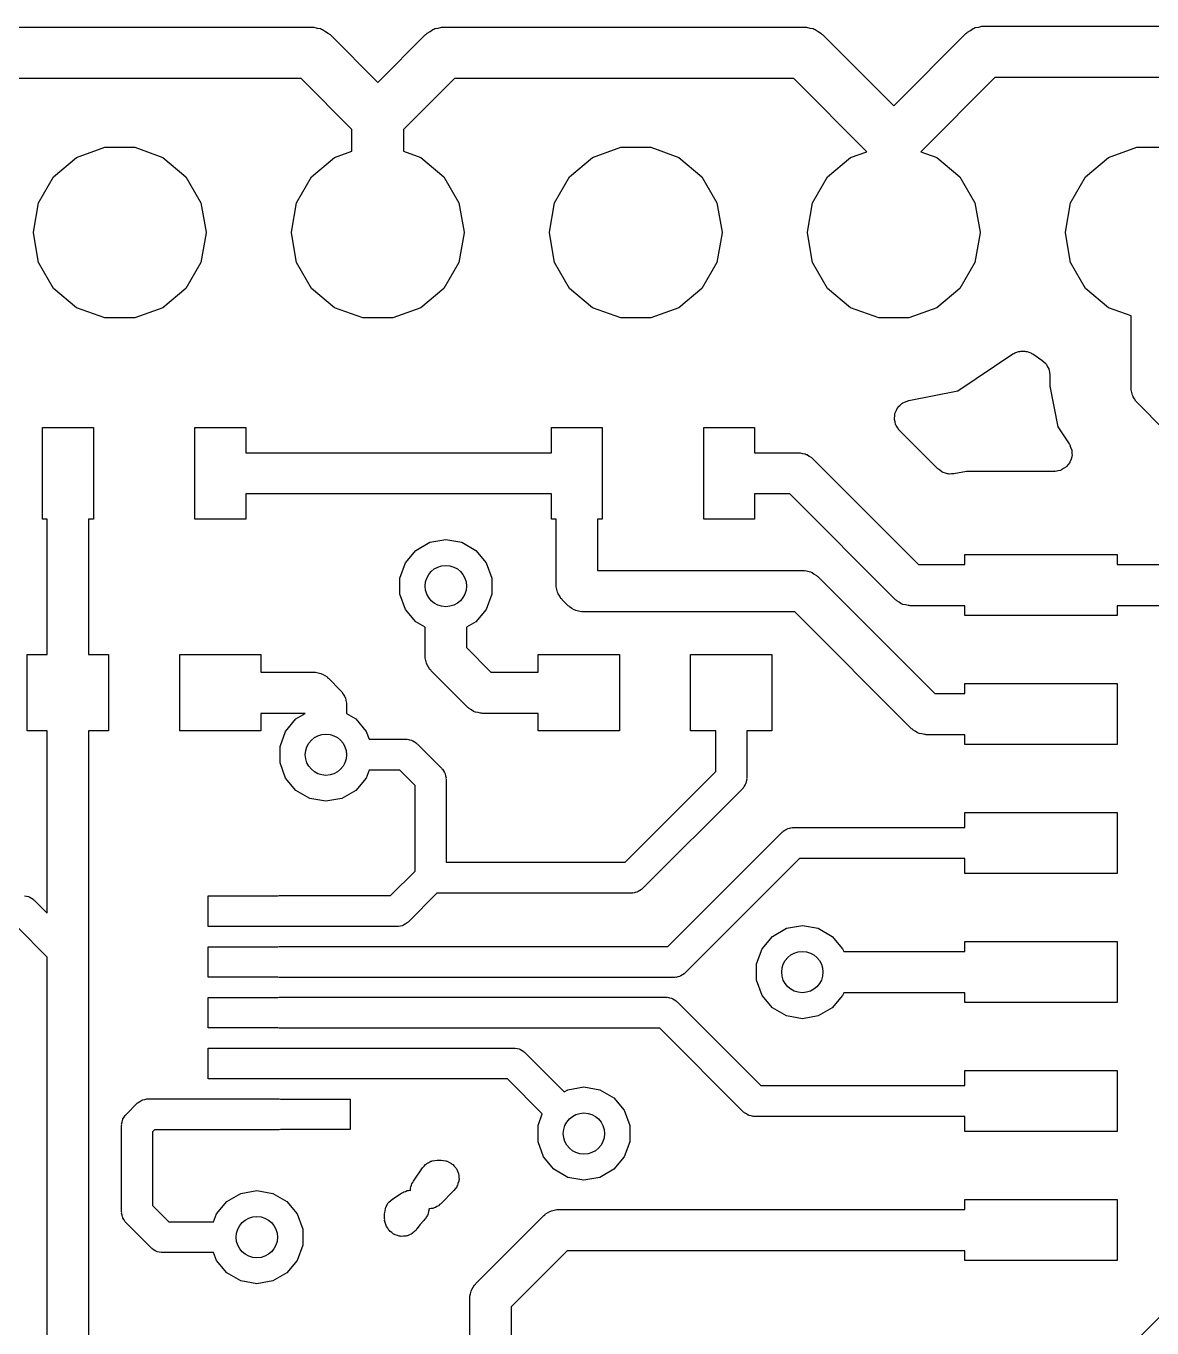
# Model space of a CAD drawing. Extents: x 91.8 to 190.7, y -114.3 to -59.5.
# Drawn here: x 156.06 to 167.14, y -73.55 to -60.74 of the extents above; entities that cross this region are included whole.
import ezdxf

# ---------------------------------------------------------------- set-up
doc = ezdxf.new("R2010")
doc.units = 0
doc.header["$MEASUREMENT"] = 0
doc.layers.add('BLACK', color=7, linetype='CONTINUOUS')

msp = doc.modelspace()

# ---------------------------------------------------------------- linework, layer by layer
at = {"layer": 'Black'}
for p, q in [((155.16, -60.746), (158.87, -60.746)), ((158.87, -60.746), (158.881, -60.7479)), ((158.881, -60.7479), (158.892, -60.747)), ((158.892, -60.747), (158.924, -60.7556)), ((158.924, -60.7556), (158.957, -60.7613)), ((160.083, -60.7613), (160.116, -60.7556)), ((160.116, -60.7556), (160.148, -60.747)), ((160.148, -60.747), (160.159, -60.7479)), ((160.159, -60.7479), (160.17, -60.746)), ((160.17, -60.746), (163.72, -60.746)), ((163.72, -60.746), (163.731, -60.7479)), ((163.731, -60.7479), (163.742, -60.747)), ((163.742, -60.747), (163.774, -60.7556)), ((163.774, -60.7556), (163.807, -60.7613)), ((165.393, -60.7569), (165.403, -60.7513)), ((165.403, -60.7513), (165.436, -60.7456)), ((165.436, -60.7456), (165.468, -60.737)), ((165.468, -60.737), (165.479, -60.7379)), ((165.479, -60.7379), (165.49, -60.736)), ((165.49, -60.736), (169.13, -60.736)), ((158.957, -60.7613), (158.967, -60.7669)), ((158.967, -60.7669), (158.977, -60.7698)), ((158.977, -60.7698), (159.005, -60.7888)), ((159.005, -60.7888), (159.033, -60.8054)), ((159.033, -60.8054), (159.04, -60.814)), ((159.04, -60.814), (159.05, -60.8204)), ((159.05, -60.8204), (159.52, -61.2908)), ((159.52, -61.2908), (159.99, -60.8204)), ((159.99, -60.8204), (160, -60.814)), ((160, -60.814), (160.007, -60.8054)), ((160.007, -60.8054), (160.035, -60.7888)), ((160.035, -60.7888), (160.063, -60.7698)), ((160.063, -60.7698), (160.073, -60.7669)), ((160.073, -60.7669), (160.083, -60.7613)), ((163.807, -60.7613), (163.817, -60.7669)), ((163.817, -60.7669), (163.827, -60.7698)), ((163.827, -60.7698), (163.855, -60.7888)), ((163.855, -60.7888), (163.883, -60.8054)), ((163.883, -60.8054), (163.89, -60.814)), ((163.89, -60.814), (163.9, -60.8204)), ((163.9, -60.8204), (164.6, -61.5208)), ((164.6, -61.5208), (165.31, -60.8104)), ((165.31, -60.8104), (165.32, -60.804)), ((165.32, -60.804), (165.327, -60.7954)), ((165.327, -60.7954), (165.355, -60.7788)), ((165.355, -60.7788), (165.383, -60.7598)), ((165.383, -60.7598), (165.393, -60.7569)), ((158.765, -61.254), (155.265, -61.254)), ((159.266, -61.7552), (158.765, -61.254)), ((160.275, -61.254), (159.774, -61.7552)), ((163.615, -61.254), (160.275, -61.254)), ((164.334, -61.9729), (163.615, -61.254)), ((165.595, -61.244), (164.866, -61.9729)), ((169.025, -61.244), (165.595, -61.244)), ((159.266, -61.9684), (159.266, -61.7552)), ((159.774, -61.7552), (159.774, -61.9684)), ((156.329, -62.2204), (156.555, -62.0306)), ((156.555, -62.0306), (156.832, -61.9297)), ((156.832, -61.9297), (157.128, -61.9297)), ((157.128, -61.9297), (157.405, -62.0306)), ((157.405, -62.0306), (157.631, -62.2204)), ((158.869, -62.2204), (159.095, -62.0306)), ((159.095, -62.0306), (159.266, -61.9684)), ((159.774, -61.9684), (159.945, -62.0306)), ((159.945, -62.0306), (160.171, -62.2204)), ((161.409, -62.2204), (161.635, -62.0306)), ((161.635, -62.0306), (161.912, -61.9297)), ((161.912, -61.9297), (162.208, -61.9297)), ((162.208, -61.9297), (162.485, -62.0306)), ((162.485, -62.0306), (162.711, -62.2204)), ((163.949, -62.2204), (164.175, -62.0306)), ((164.175, -62.0306), (164.334, -61.9729)), ((164.866, -61.9729), (165.025, -62.0306)), ((165.025, -62.0306), (165.251, -62.2204)), ((166.489, -62.2204), (166.715, -62.0306)), ((166.715, -62.0306), (166.992, -61.9297)), ((166.992, -61.9297), (167.288, -61.9297)), ((156.181, -62.476), (156.329, -62.2204)), ((157.631, -62.2204), (157.779, -62.476)), ((158.721, -62.476), (158.869, -62.2204)), ((160.171, -62.2204), (160.319, -62.476)), ((161.261, -62.476), (161.409, -62.2204)), ((162.711, -62.2204), (162.859, -62.476)), ((163.801, -62.476), (163.949, -62.2204)), ((165.251, -62.2204), (165.399, -62.476)), ((166.341, -62.476), (166.489, -62.2204)), ((156.13, -62.7668), (156.181, -62.476)), ((157.779, -62.476), (157.83, -62.7668)), ((158.67, -62.7668), (158.721, -62.476)), ((160.319, -62.476), (160.37, -62.7668)), ((161.21, -62.7668), (161.261, -62.476)), ((162.859, -62.476), (162.91, -62.7668)), ((163.75, -62.7668), (163.801, -62.476)), ((165.399, -62.476), (165.45, -62.7668)), ((166.29, -62.7668), (166.341, -62.476)), ((156.13, -62.7732), (156.13, -62.7668)), ((156.181, -63.064), (156.13, -62.7732)), ((157.83, -62.7732), (157.779, -63.064)), ((157.83, -62.7668), (157.83, -62.7732)), ((158.67, -62.7732), (158.67, -62.7668)), ((158.721, -63.064), (158.67, -62.7732)), ((160.37, -62.7732), (160.319, -63.064)), ((160.37, -62.7668), (160.37, -62.7732)), ((161.21, -62.7732), (161.21, -62.7668)), ((161.261, -63.064), (161.21, -62.7732)), ((162.91, -62.7732), (162.859, -63.064)), ((162.91, -62.7668), (162.91, -62.7732)), ((163.75, -62.7732), (163.75, -62.7668)), ((163.801, -63.064), (163.75, -62.7732)), ((165.45, -62.7732), (165.399, -63.064)), ((165.45, -62.7668), (165.45, -62.7732)), ((166.29, -62.7732), (166.29, -62.7668)), ((166.341, -63.064), (166.29, -62.7732)), ((156.329, -63.3196), (156.181, -63.064)), ((157.779, -63.064), (157.631, -63.3196)), ((158.869, -63.3196), (158.721, -63.064)), ((160.319, -63.064), (160.171, -63.3196)), ((161.409, -63.3196), (161.261, -63.064)), ((162.859, -63.064), (162.711, -63.3196)), ((163.949, -63.3196), (163.801, -63.064)), ((165.399, -63.064), (165.251, -63.3196)), ((166.489, -63.3196), (166.341, -63.064)), ((156.555, -63.5094), (156.329, -63.3196)), ((157.631, -63.3196), (157.405, -63.5094)), ((159.095, -63.5094), (158.869, -63.3196)), ((160.171, -63.3196), (159.945, -63.5094)), ((161.635, -63.5094), (161.409, -63.3196)), ((162.711, -63.3196), (162.485, -63.5094)), ((164.175, -63.5094), (163.949, -63.3196)), ((165.251, -63.3196), (165.025, -63.5094)), ((166.715, -63.5094), (166.489, -63.3196)), ((156.832, -63.6103), (156.555, -63.5094)), ((157.405, -63.5094), (157.128, -63.6103)), ((159.372, -63.6103), (159.095, -63.5094)), ((159.945, -63.5094), (159.668, -63.6103)), ((161.912, -63.6103), (161.635, -63.5094)), ((162.485, -63.5094), (162.208, -63.6103)), ((164.452, -63.6103), (164.175, -63.5094)), ((165.025, -63.5094), (164.748, -63.6103)), ((166.937, -63.5901), (166.715, -63.5094)), ((157.128, -63.6103), (156.832, -63.6103)), ((159.668, -63.6103), (159.372, -63.6103)), ((162.208, -63.6103), (161.912, -63.6103)), ((164.748, -63.6103), (164.452, -63.6103)), ((166.937, -64.3), (166.937, -63.5901)), ((165.772, -63.9646), (165.783, -63.9599)), ((165.783, -63.9599), (165.792, -63.9531)), ((165.792, -63.9531), (165.811, -63.9477)), ((165.811, -63.9477), (165.828, -63.94)), ((165.828, -63.94), (165.84, -63.9393)), ((165.84, -63.9393), (165.851, -63.936)), ((165.851, -63.936), (165.87, -63.9373)), ((165.87, -63.9373), (165.889, -63.936)), ((165.889, -63.936), (165.9, -63.9393)), ((165.9, -63.9393), (165.912, -63.94)), ((165.912, -63.94), (165.929, -63.9477)), ((165.929, -63.9477), (165.948, -63.9531)), ((165.948, -63.9531), (165.957, -63.9599)), ((165.957, -63.9599), (165.968, -63.9646)), ((165.23, -64.327), (165.772, -63.9646)), ((165.968, -63.9646), (166.059, -64.0256)), ((166.059, -64.0256), (166.077, -64.0427)), ((166.077, -64.0427), (166.096, -64.0587)), ((166.096, -64.0587), (166.099, -64.0637)), ((166.099, -64.0637), (166.103, -64.0677)), ((166.103, -64.0677), (166.114, -64.09)), ((166.114, -64.09), (166.126, -64.1115)), ((166.126, -64.1115), (166.127, -64.1172)), ((166.127, -64.1172), (166.13, -64.1224)), ((166.13, -64.1224), (166.132, -64.1471)), ((166.132, -64.1471), (166.137, -64.1715)), ((166.137, -64.1715), (166.137, -64.2827)), ((164.748, -64.4229), (165.23, -64.327)), ((166.137, -64.2827), (166.216, -64.6826)), ((166.938, -64.3088), (166.937, -64.3)), ((166.938, -64.3177), (166.938, -64.3088)), ((166.944, -64.3433), (166.938, -64.3177)), ((166.949, -64.3695), (166.944, -64.3433)), ((164.645, -64.4852), (164.664, -64.4688)), ((164.664, -64.4688), (164.681, -64.4513)), ((164.681, -64.4513), (164.687, -64.4489)), ((164.687, -64.4489), (164.691, -64.445)), ((164.691, -64.445), (164.714, -64.436)), ((164.714, -64.436), (164.737, -64.4255)), ((164.737, -64.4255), (164.742, -64.425)), ((164.742, -64.425), (164.748, -64.4229)), ((166.954, -64.3772), (166.949, -64.3695)), ((166.956, -64.3859), (166.954, -64.3772)), ((166.971, -64.4076), (166.956, -64.3859)), ((166.984, -64.4306), (166.971, -64.4076)), ((166.991, -64.4364), (166.984, -64.4306)), ((166.996, -64.4437), (166.991, -64.4364)), ((167.266, -64.7137), (166.996, -64.4437)), ((164.607, -64.5989), (164.61, -64.5744)), ((164.608, -64.6046), (164.607, -64.5989)), ((164.61, -64.5744), (164.612, -64.5496)), ((164.612, -64.5496), (164.615, -64.5444)), ((164.615, -64.5444), (164.616, -64.5387)), ((164.616, -64.5387), (164.628, -64.5169)), ((164.628, -64.5169), (164.638, -64.4944)), ((164.638, -64.4944), (164.642, -64.4903)), ((164.642, -64.4903), (164.645, -64.4852)), ((156.22, -65.59), (156.22, -64.69)), ((156.22, -64.69), (156.72, -64.69)), ((156.72, -64.69), (156.72, -65.59)), ((157.72, -65.59), (157.72, -64.69)), ((157.72, -64.69), (158.22, -64.69)), ((158.22, -64.69), (158.22, -64.9368)), ((161.23, -64.9368), (161.23, -64.69)), ((161.23, -64.69), (161.73, -64.69)), ((161.73, -64.69), (161.73, -65.59)), ((162.73, -65.59), (162.73, -64.69)), ((162.73, -64.69), (163.23, -64.69)), ((163.23, -64.69), (163.23, -64.9368)), ((164.607, -64.6104), (164.608, -64.6046)), ((164.614, -64.6343), (164.607, -64.6104)), ((164.618, -64.6587), (164.614, -64.6343)), ((164.621, -64.6636), (164.618, -64.6587)), ((164.623, -64.6692), (164.621, -64.6636)), ((164.637, -64.6896), (164.623, -64.6692)), ((164.65, -64.7108), (164.637, -64.6896)), ((164.655, -64.7144), (164.65, -64.7108)), ((164.658, -64.7192), (164.655, -64.7144)), ((165.035, -65.096), (164.658, -64.7192)), ((166.216, -64.6826), (166.327, -64.8479)), ((166.327, -64.8479), (166.329, -64.8532)), ((166.329, -64.8532), (166.333, -64.8576)), ((166.333, -64.8576), (166.341, -64.881)), ((158.22, -64.9368), (161.23, -64.9368)), ((163.23, -64.9368), (163.66, -64.9368)), ((163.66, -64.9368), (163.669, -64.9384)), ((163.669, -64.9384), (163.678, -64.9376)), ((163.678, -64.9376), (163.703, -64.9444)), ((163.703, -64.9444), (163.729, -64.9491)), ((163.729, -64.9491), (163.737, -64.9535)), ((163.737, -64.9535), (163.746, -64.9558)), ((163.746, -64.9558), (163.768, -64.9711)), ((163.768, -64.9711), (163.791, -64.9843)), ((163.791, -64.9843), (163.796, -64.9912)), ((166.341, -64.881), (166.351, -64.9037)), ((166.354, -64.9759), (166.345, -64.9992)), ((166.351, -64.9037), (166.352, -64.9095)), ((166.352, -64.9095), (166.354, -64.9149)), ((166.354, -64.9149), (166.354, -64.9397)), ((166.354, -64.9397), (166.355, -64.9645)), ((166.355, -64.9645), (166.354, -64.9701)), ((166.354, -64.9701), (166.354, -64.9759)), ((163.796, -64.9912), (163.804, -64.9963)), ((163.804, -64.9963), (164.844, -66.0368)), ((165.054, -65.1098), (165.035, -65.096)), ((165.073, -65.1249), (165.054, -65.1098)), ((166.241, -65.1103), (166.216, -65.1146)), ((166.246, -65.1074), (166.241, -65.1103)), ((166.252, -65.106), (166.246, -65.1074)), ((166.272, -65.0922), (166.252, -65.106)), ((166.294, -65.0798), (166.272, -65.0922)), ((166.297, -65.0754), (166.294, -65.0798)), ((166.302, -65.0722), (166.297, -65.0754)), ((166.317, -65.0522), (166.302, -65.0722)), ((166.333, -65.0331), (166.317, -65.0522)), ((166.335, -65.0277), (166.333, -65.0331)), ((166.338, -65.023), (166.335, -65.0277)), ((166.345, -64.9992), (166.338, -65.023)), ((165.079, -65.1272), (165.073, -65.1249)), ((165.085, -65.131), (165.079, -65.1272)), ((165.108, -65.1372), (165.085, -65.131)), ((165.13, -65.1451), (165.108, -65.1372)), ((165.137, -65.145), (165.13, -65.1451)), ((165.144, -65.1468), (165.137, -65.145)), ((165.167, -65.1447), (165.144, -65.1468)), ((165.191, -65.1444), (165.167, -65.1447)), ((165.316, -65.1209), (165.191, -65.1444)), ((166.181, -65.1209), (165.316, -65.1209)), ((166.187, -65.1199), (166.181, -65.1209)), ((166.192, -65.1205), (166.187, -65.1199)), ((166.216, -65.1146), (166.192, -65.1205)), ((161.23, -65.3432), (158.22, -65.3432)), ((158.22, -65.3432), (158.22, -65.59)), ((161.23, -65.59), (161.23, -65.3432)), ((163.576, -65.3432), (163.23, -65.3432)), ((163.23, -65.3432), (163.23, -65.59)), ((164.616, -66.3837), (163.576, -65.3432)), ((156.267, -65.59), (156.22, -65.59)), ((156.267, -66.925), (156.267, -65.59)), ((156.72, -65.59), (156.673, -65.59)), ((156.673, -65.59), (156.673, -66.925)), ((158.22, -65.59), (157.72, -65.59)), ((161.277, -65.59), (161.23, -65.59)), ((161.277, -66.24), (161.277, -65.59)), ((161.73, -65.59), (161.683, -65.59)), ((161.683, -65.59), (161.683, -66.0968)), ((163.23, -65.59), (162.73, -65.59)), ((159.895, -65.8984), (160.033, -65.8187)), ((160.033, -65.8187), (160.19, -65.7911)), ((160.19, -65.7911), (160.347, -65.8187)), ((160.347, -65.8187), (160.485, -65.8984)), ((159.793, -66.0205), (159.895, -65.8984)), ((160.485, -65.8984), (160.587, -66.0205)), ((165.3, -66.0368), (165.3, -65.94)), ((165.3, -65.94), (166.8, -65.94)), ((166.8, -65.94), (166.8, -66.0368)), ((159.738, -66.1703), (159.793, -66.0205)), ((160.587, -66.0205), (160.642, -66.1703)), ((161.683, -66.0968), (163.71, -66.0968)), ((163.71, -66.0968), (163.719, -66.0984)), ((163.719, -66.0984), (163.728, -66.0976)), ((163.728, -66.0976), (163.753, -66.1044)), ((163.753, -66.1044), (163.779, -66.1091)), ((163.779, -66.1091), (163.787, -66.1135)), ((163.787, -66.1135), (163.796, -66.1158)), ((163.796, -66.1158), (163.818, -66.1311)), ((163.818, -66.1311), (163.841, -66.1443)), ((164.844, -66.0368), (165.3, -66.0368)), ((166.8, -66.0368), (167.213, -66.0368)), ((159.738, -66.3297), (159.738, -66.1703)), ((160.642, -66.1703), (160.642, -66.3297)), ((161.278, -66.2488), (161.277, -66.24)), ((161.278, -66.2577), (161.278, -66.2488)), ((161.284, -66.2833), (161.278, -66.2577)), ((163.841, -66.1443), (163.846, -66.1512)), ((163.846, -66.1512), (163.854, -66.1563)), ((163.854, -66.1563), (165.004, -67.3068)), ((159.793, -66.4795), (159.738, -66.3297)), ((160.642, -66.3297), (160.587, -66.4795)), ((161.289, -66.3095), (161.284, -66.2833)), ((161.294, -66.3172), (161.289, -66.3095)), ((161.296, -66.3259), (161.294, -66.3172)), ((161.311, -66.3476), (161.296, -66.3259)), ((161.324, -66.3706), (161.311, -66.3476)), ((161.331, -66.3764), (161.324, -66.3706)), ((161.336, -66.3837), (161.331, -66.3764)), ((161.396, -66.4437), (161.336, -66.3837)), ((164.624, -66.3888), (164.616, -66.3837)), ((164.629, -66.3957), (164.624, -66.3888)), ((164.652, -66.4089), (164.629, -66.3957)), ((159.895, -66.6016), (159.793, -66.4795)), ((160.587, -66.4795), (160.485, -66.6016)), ((161.404, -66.4488), (161.396, -66.4437)), ((161.409, -66.4557), (161.404, -66.4488)), ((161.432, -66.4689), (161.409, -66.4557)), ((161.454, -66.4842), (161.432, -66.4689)), ((161.463, -66.4865), (161.454, -66.4842)), ((161.471, -66.4909), (161.463, -66.4865)), ((161.497, -66.4956), (161.471, -66.4909)), ((161.522, -66.5024), (161.497, -66.4956)), ((161.531, -66.5016), (161.522, -66.5024)), ((161.54, -66.5032), (161.531, -66.5016)), ((163.626, -66.5032), (161.54, -66.5032)), ((164.776, -67.6537), (163.626, -66.5032)), ((164.674, -66.4242), (164.652, -66.4089)), ((164.683, -66.4265), (164.674, -66.4242)), ((164.691, -66.4309), (164.683, -66.4265)), ((164.717, -66.4356), (164.691, -66.4309)), ((164.742, -66.4424), (164.717, -66.4356)), ((164.751, -66.4416), (164.742, -66.4424)), ((164.76, -66.4432), (164.751, -66.4416)), ((165.3, -66.4432), (164.76, -66.4432)), ((165.3, -66.54), (165.3, -66.4432)), ((167.213, -66.4432), (166.8, -66.4432)), ((166.8, -66.4432), (166.8, -66.54)), ((159.987, -66.6546), (159.895, -66.6016)), ((160.485, -66.6016), (160.393, -66.6546)), ((166.8, -66.54), (165.3, -66.54)), ((159.987, -66.94), (159.987, -66.6546)), ((160.393, -66.6546), (160.393, -66.8558)), ((160.393, -66.8558), (160.634, -67.0968)), ((156.07, -67.675), (156.07, -66.925)), ((156.07, -66.925), (156.267, -66.925)), ((156.673, -66.925), (156.87, -66.925)), ((156.87, -66.925), (156.87, -67.675)), ((157.57, -67.675), (157.57, -66.925)), ((157.57, -66.925), (158.37, -66.925)), ((158.37, -66.925), (158.37, -67.0968)), ((159.988, -66.9488), (159.987, -66.94)), ((159.988, -66.9577), (159.988, -66.9488)), ((159.994, -66.9833), (159.988, -66.9577)), ((159.999, -67.0095), (159.994, -66.9833)), ((160.004, -67.0172), (159.999, -67.0095)), ((160.006, -67.0259), (160.004, -67.0172)), ((160.021, -67.0476), (160.006, -67.0259)), ((161.1, -67.0968), (161.1, -66.925)), ((161.1, -66.925), (161.9, -66.925)), ((161.9, -66.925), (161.9, -67.675)), ((162.6, -67.675), (162.6, -66.925)), ((162.6, -66.925), (163.4, -66.925)), ((163.4, -66.925), (163.4, -67.675)), ((158.37, -67.0968), (158.89, -67.0968)), ((158.89, -67.0968), (158.899, -67.0984)), ((158.899, -67.0984), (158.908, -67.0976)), ((158.908, -67.0976), (158.933, -67.1044)), ((158.933, -67.1044), (158.959, -67.1091)), ((158.959, -67.1091), (158.967, -67.1135)), ((158.967, -67.1135), (158.976, -67.1158)), ((158.976, -67.1158), (158.998, -67.1311)), ((158.998, -67.1311), (159.021, -67.1443)), ((159.021, -67.1443), (159.026, -67.1512)), ((159.026, -67.1512), (159.034, -67.1563)), ((159.034, -67.1563), (159.154, -67.2763)), ((160.034, -67.0706), (160.021, -67.0476)), ((160.041, -67.0764), (160.034, -67.0706)), ((160.046, -67.0837), (160.041, -67.0764)), ((160.406, -67.4437), (160.046, -67.0837)), ((160.634, -67.0968), (161.1, -67.0968)), ((159.154, -67.2763), (159.159, -67.2836)), ((159.159, -67.2836), (159.166, -67.2894)), ((159.166, -67.2894), (159.179, -67.3124)), ((165.3, -67.3068), (165.3, -67.21)), ((165.3, -67.21), (166.8, -67.21)), ((166.8, -67.21), (166.8, -67.81)), ((159.179, -67.3124), (159.194, -67.3341)), ((159.194, -67.3341), (159.196, -67.3428)), ((159.196, -67.3428), (159.201, -67.3505)), ((159.201, -67.3505), (159.206, -67.3766)), ((159.206, -67.3766), (159.212, -67.4023)), ((159.212, -67.4023), (159.212, -67.4112)), ((159.212, -67.4112), (159.213, -67.42)), ((159.213, -67.42), (159.213, -67.5054)), ((165.004, -67.3068), (165.3, -67.3068)), ((158.806, -67.5032), (158.37, -67.5032)), ((158.37, -67.5032), (158.37, -67.675)), ((158.715, -67.5584), (158.807, -67.5054)), ((158.807, -67.5042), (158.806, -67.5032)), ((158.807, -67.5054), (158.807, -67.5042)), ((159.213, -67.5054), (159.305, -67.5584)), ((160.414, -67.4488), (160.406, -67.4437)), ((160.419, -67.4557), (160.414, -67.4488)), ((160.442, -67.4689), (160.419, -67.4557)), ((160.464, -67.4842), (160.442, -67.4689)), ((160.473, -67.4865), (160.464, -67.4842)), ((160.481, -67.4909), (160.473, -67.4865)), ((160.507, -67.4956), (160.481, -67.4909)), ((160.532, -67.5024), (160.507, -67.4956)), ((160.541, -67.5016), (160.532, -67.5024)), ((160.55, -67.5032), (160.541, -67.5016)), ((161.1, -67.5032), (160.55, -67.5032)), ((161.1, -67.675), (161.1, -67.5032)), ((156.267, -67.675), (156.07, -67.675)), ((156.267, -69.4713), (156.267, -67.675)), ((156.87, -67.675), (156.673, -67.675)), ((156.673, -67.675), (156.673, -69.57)), ((158.37, -67.675), (157.57, -67.675)), ((158.613, -67.6805), (158.715, -67.5584)), ((159.305, -67.5584), (159.407, -67.6805)), ((161.9, -67.675), (161.1, -67.675)), ((162.848, -67.675), (162.6, -67.675)), ((162.848, -68.0769), (162.848, -67.675)), ((163.4, -67.675), (163.152, -67.675)), ((163.152, -67.675), (163.152, -68.14)), ((164.784, -67.6588), (164.776, -67.6537)), ((164.789, -67.6657), (164.784, -67.6588)), ((164.812, -67.6789), (164.789, -67.6657)), ((158.558, -67.8303), (158.613, -67.6805)), ((159.407, -67.6805), (159.436, -67.7576)), ((159.436, -67.7576), (159.8, -67.7576)), ((159.8, -67.7576), (159.807, -67.7588)), ((159.807, -67.7588), (159.813, -67.7582)), ((159.813, -67.7582), (159.833, -67.7633)), ((159.833, -67.7633), (159.852, -67.7668)), ((159.852, -67.7668), (159.858, -67.7701)), ((159.858, -67.7701), (159.864, -67.7719)), ((159.864, -67.7719), (159.881, -67.7833)), ((159.881, -67.7833), (159.898, -67.7933)), ((159.898, -67.7933), (159.902, -67.7984)), ((159.902, -67.7984), (159.908, -67.8022)), ((159.908, -67.8022), (160.148, -68.0422)), ((164.834, -67.6942), (164.812, -67.6789)), ((164.843, -67.6965), (164.834, -67.6942)), ((164.851, -67.7009), (164.843, -67.6965)), ((164.877, -67.7056), (164.851, -67.7009)), ((164.902, -67.7124), (164.877, -67.7056)), ((164.911, -67.7116), (164.902, -67.7124)), ((164.92, -67.7132), (164.911, -67.7116)), ((165.3, -67.7132), (164.92, -67.7132)), ((165.3, -67.81), (165.3, -67.7132)), ((158.558, -67.9897), (158.558, -67.8303)), ((166.8, -67.81), (165.3, -67.81)), ((158.613, -68.1395), (158.558, -67.9897)), ((159.436, -68.0624), (159.407, -68.1395)), ((159.737, -68.0624), (159.436, -68.0624)), ((159.888, -68.2131), (159.737, -68.0624)), ((160.148, -68.0422), (160.152, -68.0477)), ((160.152, -68.0477), (160.157, -68.052)), ((160.157, -68.052), (160.167, -68.0693)), ((158.715, -68.2616), (158.613, -68.1395)), ((159.407, -68.1395), (159.305, -68.2616)), ((160.167, -68.0693), (160.178, -68.0856)), ((160.178, -68.0856), (160.18, -68.0921)), ((160.18, -68.0921), (160.183, -68.0979)), ((160.183, -68.0979), (160.187, -68.1175)), ((160.187, -68.1175), (160.192, -68.1367)), ((160.192, -68.1367), (160.191, -68.1434)), ((160.191, -68.1434), (160.192, -68.15)), ((160.192, -68.15), (160.192, -68.9676)), ((161.957, -68.9676), (162.848, -68.0769)), ((163.147, -68.1725), (163.143, -68.1921)), ((163.152, -68.1533), (163.147, -68.1725)), ((163.152, -68.14), (163.151, -68.1466)), ((163.151, -68.1466), (163.152, -68.1533)), ((158.853, -68.3413), (158.715, -68.2616)), ((159.305, -68.2616), (159.167, -68.3413)), ((159.888, -69.0569), (159.888, -68.2131)), ((163.108, -68.2478), (162.128, -69.2278)), ((163.112, -68.2423), (163.108, -68.2478)), ((163.117, -68.238), (163.112, -68.2423)), ((163.127, -68.2207), (163.117, -68.238)), ((163.138, -68.2044), (163.127, -68.2207)), ((163.14, -68.1979), (163.138, -68.2044)), ((163.143, -68.1921), (163.14, -68.1979)), ((159.01, -68.3689), (158.853, -68.3413)), ((159.167, -68.3413), (159.01, -68.3689)), ((165.3, -68.6276), (165.3, -68.48)), ((165.3, -68.48), (166.8, -68.48)), ((166.8, -68.48), (166.8, -69.08)), ((162.377, -69.7976), (163.502, -68.6722)), ((163.502, -68.6722), (163.508, -68.6684)), ((163.508, -68.6684), (163.512, -68.6633)), ((163.512, -68.6633), (163.529, -68.6533)), ((163.529, -68.6533), (163.546, -68.6419)), ((163.546, -68.6419), (163.552, -68.6401)), ((163.552, -68.6401), (163.558, -68.6368)), ((163.558, -68.6368), (163.577, -68.6333)), ((163.577, -68.6333), (163.597, -68.6282)), ((163.597, -68.6282), (163.603, -68.6288)), ((163.603, -68.6288), (163.61, -68.6276)), ((163.61, -68.6276), (165.3, -68.6276)), ((163.673, -68.9324), (162.548, -70.0578)), ((165.3, -68.9324), (163.673, -68.9324)), ((165.3, -69.08), (165.3, -68.9324)), ((159.647, -69.2976), (159.888, -69.0569)), ((160.192, -68.9676), (161.957, -68.9676)), ((166.8, -69.08), (165.3, -69.08)), ((156.043, -69.2982), (156.063, -69.3033)), ((156.063, -69.3033), (156.082, -69.3068)), ((156.082, -69.3068), (156.088, -69.3101)), ((156.088, -69.3101), (156.094, -69.3119)), ((156.094, -69.3119), (156.111, -69.3233)), ((156.111, -69.3233), (156.128, -69.3333)), ((156.128, -69.3333), (156.132, -69.3384)), ((156.132, -69.3384), (156.138, -69.3422)), ((156.138, -69.3422), (156.267, -69.4713)), ((157.85, -69.6), (157.85, -69.3)), ((157.85, -69.3), (158.536, -69.3)), ((158.536, -69.3), (158.55, -69.2976)), ((158.55, -69.2976), (159.647, -69.2976)), ((160.103, -69.2724), (159.818, -69.5578)), ((162.02, -69.2724), (160.103, -69.2724)), ((162.027, -69.2712), (162.02, -69.2724)), ((162.033, -69.2718), (162.027, -69.2712)), ((162.053, -69.2667), (162.033, -69.2718)), ((162.072, -69.2632), (162.053, -69.2667)), ((162.078, -69.2599), (162.072, -69.2632)), ((162.084, -69.2581), (162.078, -69.2599)), ((162.101, -69.2467), (162.084, -69.2581)), ((162.118, -69.2367), (162.101, -69.2467)), ((162.122, -69.2316), (162.118, -69.2367)), ((162.128, -69.2278), (162.122, -69.2316)), ((156.673, -69.57), (156.673, -74.0868)), ((158.536, -69.6), (157.85, -69.6)), ((158.55, -69.6024), (158.536, -69.6)), ((159.743, -69.5967), (159.723, -69.6018)), ((159.762, -69.5932), (159.743, -69.5967)), ((159.768, -69.5899), (159.762, -69.5932)), ((159.774, -69.5881), (159.768, -69.5899)), ((159.791, -69.5767), (159.774, -69.5881)), ((159.808, -69.5667), (159.791, -69.5767)), ((159.812, -69.5616), (159.808, -69.5667)), ((159.818, -69.5578), (159.812, -69.5616)), ((163.543, -69.6187), (163.7, -69.5911)), ((163.7, -69.5911), (163.857, -69.6187)), ((156.267, -69.9023), (155.967, -69.6024)), ((159.71, -69.6024), (158.55, -69.6024)), ((159.717, -69.6012), (159.71, -69.6024)), ((159.723, -69.6018), (159.717, -69.6012)), ((163.303, -69.8205), (163.405, -69.6984)), ((163.405, -69.6984), (163.543, -69.6187)), ((163.857, -69.6187), (163.995, -69.6984)), ((163.995, -69.6984), (164.097, -69.8205)), ((157.85, -70.1), (157.85, -69.8)), ((157.85, -69.8), (158.536, -69.8)), ((158.536, -69.8), (158.55, -69.7976)), ((158.55, -69.7976), (162.377, -69.7976)), ((163.248, -69.9703), (163.303, -69.8205)), ((164.097, -69.8205), (164.107, -69.8468)), ((164.107, -69.8468), (165.3, -69.8468)), ((165.3, -69.8468), (165.3, -69.75)), ((165.3, -69.75), (166.8, -69.75)), ((166.8, -69.75), (166.8, -70.35)), ((156.267, -74.0868), (156.267, -69.9023)), ((163.248, -70.1297), (163.248, -69.9703)), ((158.536, -70.1), (157.85, -70.1)), ((158.55, -70.1024), (158.536, -70.1)), ((162.44, -70.1024), (158.55, -70.1024)), ((162.447, -70.1012), (162.44, -70.1024)), ((162.453, -70.1018), (162.447, -70.1012)), ((162.473, -70.0967), (162.453, -70.1018)), ((162.492, -70.0932), (162.473, -70.0967)), ((162.498, -70.0899), (162.492, -70.0932)), ((162.504, -70.0881), (162.498, -70.0899)), ((162.521, -70.0767), (162.504, -70.0881)), ((162.538, -70.0667), (162.521, -70.0767)), ((162.542, -70.0616), (162.538, -70.0667)), ((162.548, -70.0578), (162.542, -70.0616)), ((163.303, -70.2795), (163.248, -70.1297)), ((157.85, -70.6), (157.85, -70.3)), ((157.85, -70.3), (158.536, -70.3)), ((158.536, -70.3), (158.55, -70.2976)), ((158.55, -70.2976), (162.36, -70.2976)), ((162.36, -70.2976), (162.367, -70.2988)), ((162.367, -70.2988), (162.373, -70.2982)), ((162.373, -70.2982), (162.393, -70.3033)), ((162.393, -70.3033), (162.412, -70.3068)), ((162.412, -70.3068), (162.418, -70.3101)), ((162.418, -70.3101), (162.424, -70.3119)), ((162.424, -70.3119), (162.441, -70.3233)), ((162.441, -70.3233), (162.458, -70.3333)), ((162.458, -70.3333), (162.462, -70.3384)), ((162.462, -70.3384), (162.468, -70.3422)), ((162.468, -70.3422), (163.293, -71.1676)), ((163.405, -70.4016), (163.303, -70.2795)), ((164.097, -70.2795), (163.995, -70.4016)), ((164.107, -70.2532), (164.097, -70.2795)), ((165.3, -70.2532), (164.107, -70.2532)), ((165.3, -70.35), (165.3, -70.2532)), ((166.8, -70.35), (165.3, -70.35)), ((163.543, -70.4813), (163.405, -70.4016)), ((163.7, -70.5089), (163.543, -70.4813)), ((163.857, -70.4813), (163.7, -70.5089)), ((163.995, -70.4016), (163.857, -70.4813)), ((158.536, -70.6), (157.85, -70.6)), ((158.55, -70.6024), (158.536, -70.6)), ((162.297, -70.6024), (158.55, -70.6024)), ((163.122, -71.4278), (162.297, -70.6024)), ((157.85, -71.1), (157.85, -70.8)), ((157.85, -70.8), (158.536, -70.8)), ((158.536, -70.8), (158.55, -70.7976)), ((158.55, -70.7976), (160.86, -70.7976)), ((160.86, -70.7976), (160.867, -70.7988)), ((160.867, -70.7988), (160.873, -70.7982)), ((160.873, -70.7982), (160.893, -70.8033)), ((160.893, -70.8033), (160.912, -70.8068)), ((160.912, -70.8068), (160.918, -70.8101)), ((160.918, -70.8101), (160.924, -70.8119)), ((160.924, -70.8119), (160.941, -70.8233)), ((160.941, -70.8233), (160.958, -70.8333)), ((160.958, -70.8333), (160.962, -70.8384)), ((160.962, -70.8384), (160.968, -70.8422)), ((160.968, -70.8422), (161.356, -71.2302)), ((158.536, -71.1), (157.85, -71.1)), ((158.55, -71.1024), (158.536, -71.1)), ((160.797, -71.1024), (158.55, -71.1024)), ((161.14, -71.4454), (160.797, -71.1024)), ((165.3, -71.1676), (165.3, -71.02)), ((165.3, -71.02), (166.8, -71.02)), ((166.8, -71.02), (166.8, -71.62)), ((161.356, -71.2302), (161.393, -71.2087)), ((161.393, -71.2087), (161.55, -71.1811)), ((161.55, -71.1811), (161.707, -71.2087)), ((161.707, -71.2087), (161.845, -71.2884)), ((163.293, -71.1676), (165.3, -71.1676)), ((157.042, -71.4522), (157.152, -71.3422)), ((157.152, -71.3422), (157.158, -71.3384)), ((157.158, -71.3384), (157.162, -71.3333)), ((157.162, -71.3333), (157.179, -71.3233)), ((157.179, -71.3233), (157.196, -71.3119)), ((157.196, -71.3119), (157.202, -71.3101)), ((157.202, -71.3101), (157.208, -71.3068)), ((157.208, -71.3068), (157.227, -71.3033)), ((157.227, -71.3033), (157.247, -71.2982)), ((157.247, -71.2982), (157.253, -71.2988)), ((157.253, -71.2988), (157.26, -71.2976)), ((157.26, -71.2976), (158.55, -71.2976)), ((158.55, -71.2976), (158.564, -71.3)), ((158.564, -71.3), (159.25, -71.3)), ((159.25, -71.3), (159.25, -71.6)), ((161.845, -71.2884), (161.947, -71.4105)), ((157.003, -71.5275), (157.007, -71.5079)), ((157.007, -71.5079), (157.01, -71.5021)), ((157.01, -71.5021), (157.012, -71.4956)), ((157.012, -71.4956), (157.023, -71.4793)), ((157.023, -71.4793), (157.033, -71.462)), ((157.033, -71.462), (157.038, -71.4577)), ((157.038, -71.4577), (157.042, -71.4522)), ((161.098, -71.5603), (161.14, -71.4454)), ((161.947, -71.4105), (162.002, -71.5603)), ((163.128, -71.4316), (163.122, -71.4278)), ((163.132, -71.4367), (163.128, -71.4316)), ((163.149, -71.4467), (163.132, -71.4367)), ((163.166, -71.4581), (163.149, -71.4467)), ((163.172, -71.4599), (163.166, -71.4581)), ((163.178, -71.4632), (163.172, -71.4599)), ((163.197, -71.4667), (163.178, -71.4632)), ((163.217, -71.4718), (163.197, -71.4667)), ((163.223, -71.4712), (163.217, -71.4718)), ((163.23, -71.4724), (163.223, -71.4712)), ((165.3, -71.4724), (163.23, -71.4724)), ((165.3, -71.62), (165.3, -71.4724)), ((156.998, -71.5467), (157.003, -71.5275)), ((156.999, -71.5534), (156.998, -71.5467)), ((156.998, -71.56), (156.999, -71.5534)), ((156.998, -72.41), (156.998, -71.56)), ((157.323, -71.6024), (157.302, -71.6231)), ((157.302, -71.6231), (157.302, -72.3469)), ((158.55, -71.6024), (157.323, -71.6024)), ((158.564, -71.6), (158.55, -71.6024)), ((159.25, -71.6), (158.564, -71.6)), ((161.098, -71.7197), (161.098, -71.5603)), ((162.002, -71.5603), (162.002, -71.7197)), ((166.8, -71.62), (165.3, -71.62)), ((161.153, -71.8695), (161.098, -71.7197)), ((162.002, -71.7197), (161.947, -71.8695)), ((160.057, -71.9089), (160.081, -71.9066)), ((160.081, -71.9066), (160.104, -71.9024)), ((160.104, -71.9024), (160.145, -71.9024)), ((160.145, -71.9024), (160.168, -71.9064)), ((160.168, -71.9064), (160.191, -71.9084)), ((161.255, -71.9916), (161.153, -71.8695)), ((161.947, -71.8695), (161.845, -71.9916)), ((159.871, -72.1085), (159.959, -71.9789)), ((159.959, -71.9789), (159.976, -71.9618)), ((159.976, -71.9618), (159.991, -71.9435)), ((159.991, -71.9435), (159.997, -71.9401)), ((159.997, -71.9401), (160.002, -71.9353)), ((160.002, -71.9353), (160.023, -71.9249)), ((160.023, -71.9249), (160.044, -71.913)), ((160.044, -71.913), (160.051, -71.9118)), ((160.051, -71.9118), (160.057, -71.9089)), ((160.191, -71.9084), (160.198, -71.9116)), ((160.198, -71.9116), (160.205, -71.913)), ((160.205, -71.913), (160.225, -71.9244)), ((160.225, -71.9244), (160.246, -71.9341)), ((160.246, -71.9341), (160.251, -71.9396)), ((160.251, -71.9396), (160.258, -71.9435)), ((160.258, -71.9435), (160.273, -71.961)), ((160.273, -71.961), (160.289, -71.9772)), ((160.289, -71.9772), (160.292, -71.9842)), ((160.292, -71.9842), (160.297, -71.9901)), ((160.297, -71.9901), (160.305, -72.0117)), ((160.305, -72.0117), (160.315, -72.0325)), ((160.315, -72.0325), (160.315, -72.0402)), ((161.393, -72.0713), (161.255, -71.9916)), ((161.845, -71.9916), (161.707, -72.0713)), ((159.844, -72.1784), (159.846, -72.164)), ((159.846, -72.164), (159.852, -72.1491)), ((159.852, -72.1491), (159.856, -72.1333)), ((159.856, -72.1333), (159.865, -72.1216)), ((159.865, -72.1216), (159.871, -72.1085)), ((160.3, -72.1584), (160.297, -72.1656)), ((160.304, -72.1521), (160.3, -72.1584)), ((160.31, -72.1299), (160.304, -72.1521)), ((160.318, -72.1084), (160.31, -72.1299)), ((160.315, -72.0402), (160.318, -72.0474)), ((160.318, -72.0474), (160.318, -72.0704)), ((160.318, -72.0704), (160.32, -72.0932)), ((160.32, -72.0932), (160.318, -72.1007)), ((160.318, -72.1007), (160.318, -72.1084)), ((161.55, -72.0989), (161.393, -72.0713)), ((161.707, -72.0713), (161.55, -72.0989)), ((158.035, -72.3084), (158.173, -72.2287)), ((158.173, -72.2287), (158.33, -72.2011)), ((158.33, -72.2011), (158.487, -72.2287)), ((158.487, -72.2287), (158.625, -72.3084)), ((159.649, -72.2994), (159.668, -72.2816)), ((159.668, -72.2816), (159.755, -72.2256)), ((159.755, -72.2256), (159.766, -72.221)), ((159.766, -72.221), (159.776, -72.2142)), ((159.776, -72.2142), (159.794, -72.2093)), ((159.794, -72.2093), (159.811, -72.202)), ((159.811, -72.202), (159.823, -72.2015)), ((159.823, -72.2015), (159.835, -72.1984)), ((159.835, -72.1984), (159.841, -72.199)), ((159.841, -72.1922), (159.844, -72.1784)), ((159.841, -72.199), (159.841, -72.1922)), ((160.269, -72.202), (160.14, -72.3316)), ((160.282, -72.1832), (160.269, -72.202)), ((160.297, -72.1656), (160.282, -72.1832)), ((165.3, -72.3868), (165.3, -72.29)), ((165.3, -72.29), (166.8, -72.29)), ((166.8, -72.29), (166.8, -72.89)), ((156.999, -72.4166), (156.998, -72.41)), ((156.998, -72.4233), (156.999, -72.4166)), ((157.302, -72.3469), (157.463, -72.5076)), ((157.933, -72.4305), (158.035, -72.3084)), ((158.625, -72.3084), (158.727, -72.4305)), ((159.587, -72.429), (159.592, -72.4032)), ((159.592, -72.4032), (159.595, -72.3772)), ((159.595, -72.3772), (159.597, -72.3733)), ((159.597, -72.3733), (159.598, -72.369)), ((159.598, -72.369), (159.611, -72.3463)), ((159.611, -72.3463), (159.623, -72.323)), ((159.623, -72.323), (159.626, -72.32)), ((159.626, -72.32), (159.629, -72.3162)), ((159.629, -72.3162), (159.649, -72.2994)), ((160.02, -72.4066), (160.017, -72.4252)), ((160.025, -72.3885), (160.02, -72.4066)), ((160.031, -72.3823), (160.024, -72.3818)), ((160.024, -72.3818), (160.025, -72.3885)), ((160.047, -72.3781), (160.031, -72.3823)), ((160.063, -72.3765), (160.047, -72.3781)), ((160.076, -72.3703), (160.063, -72.3765)), ((160.09, -72.3666), (160.076, -72.3703)), ((160.103, -72.3572), (160.09, -72.3666)), ((160.118, -72.3501), (160.103, -72.3572)), ((160.128, -72.3398), (160.118, -72.3501)), ((160.14, -72.3316), (160.128, -72.3398)), ((161.192, -72.4211), (161.214, -72.4058)), ((161.214, -72.4058), (161.223, -72.4035)), ((161.223, -72.4035), (161.231, -72.3991)), ((161.231, -72.3991), (161.257, -72.3944)), ((161.257, -72.3944), (161.282, -72.3876)), ((161.282, -72.3876), (161.291, -72.3884)), ((161.291, -72.3884), (161.3, -72.3868)), ((161.3, -72.3868), (165.3, -72.3868)), ((167.006, -73.6568), (168.277, -72.3858)), ((157.003, -72.4425), (156.998, -72.4233)), ((157.007, -72.4621), (157.003, -72.4425)), ((157.01, -72.4679), (157.007, -72.4621)), ((157.012, -72.4744), (157.01, -72.4679)), ((157.023, -72.4907), (157.012, -72.4744)), ((157.033, -72.508), (157.023, -72.4907)), ((157.038, -72.5123), (157.033, -72.508)), ((157.042, -72.5178), (157.038, -72.5123)), ((157.292, -72.7678), (157.042, -72.5178)), ((157.463, -72.5076), (157.904, -72.5076)), ((157.904, -72.5076), (157.933, -72.4305)), ((158.727, -72.4305), (158.782, -72.5803)), ((159.587, -72.4768), (159.587, -72.429)), ((159.589, -72.4863), (159.587, -72.4768)), ((159.588, -72.496), (159.589, -72.4863)), ((159.594, -72.5162), (159.588, -72.496)), ((159.598, -72.5368), (159.594, -72.5162)), ((159.603, -72.5452), (159.598, -72.5368)), ((159.605, -72.5545), (159.603, -72.5452)), ((159.933, -72.5384), (159.909, -72.5744)), ((159.974, -72.4973), (159.933, -72.5384)), ((159.981, -72.4875), (159.974, -72.4973)), ((159.99, -72.4794), (159.981, -72.4875)), ((159.998, -72.4627), (159.99, -72.4794)), ((160.009, -72.4474), (159.998, -72.4627)), ((160.012, -72.4358), (160.009, -72.4474)), ((160.017, -72.4252), (160.012, -72.4358)), ((160.486, -73.1163), (161.156, -72.4463)), ((161.156, -72.4463), (161.164, -72.4412)), ((161.164, -72.4412), (161.169, -72.4343)), ((161.169, -72.4343), (161.192, -72.4211)), ((158.782, -72.5803), (158.782, -72.7397)), ((159.618, -72.5715), (159.605, -72.5545)), ((159.628, -72.5896), (159.618, -72.5715)), ((159.636, -72.5959), (159.628, -72.5896)), ((159.641, -72.6037), (159.636, -72.5959)), ((159.659, -72.6154), (159.641, -72.6037)), ((159.675, -72.6288), (159.659, -72.6154)), ((159.684, -72.6322), (159.675, -72.6288)), ((159.692, -72.6376), (159.684, -72.6322)), ((159.713, -72.6425), (159.692, -72.6376)), ((159.732, -72.6497), (159.713, -72.6425)), ((159.742, -72.6497), (159.732, -72.6497)), ((159.751, -72.6521), (159.742, -72.6497)), ((159.772, -72.6498), (159.751, -72.6521)), ((159.793, -72.6498), (159.772, -72.6498)), ((159.802, -72.6465), (159.793, -72.6498)), ((159.812, -72.6454), (159.802, -72.6465)), ((159.831, -72.6361), (159.812, -72.6454)), ((159.85, -72.629), (159.831, -72.6361)), ((159.858, -72.6228), (159.85, -72.629)), ((159.867, -72.6185), (159.858, -72.6228)), ((159.881, -72.6033), (159.867, -72.6185)), ((159.897, -72.5899), (159.881, -72.6033)), ((159.902, -72.5814), (159.897, -72.5899)), ((159.909, -72.5744), (159.902, -72.5814)), ((157.298, -72.7716), (157.292, -72.7678)), ((157.302, -72.7767), (157.298, -72.7716)), ((157.319, -72.7867), (157.302, -72.7767)), ((157.336, -72.7981), (157.319, -72.7867)), ((157.342, -72.7999), (157.336, -72.7981)), ((157.348, -72.8032), (157.342, -72.7999)), ((157.367, -72.8067), (157.348, -72.8032)), ((158.782, -72.7397), (158.727, -72.8895)), ((161.384, -72.7932), (160.833, -73.3442)), ((165.3, -72.7932), (161.384, -72.7932)), ((165.3, -72.89), (165.3, -72.7932)), ((157.387, -72.8118), (157.367, -72.8067)), ((157.393, -72.8112), (157.387, -72.8118)), ((157.4, -72.8124), (157.393, -72.8112)), ((157.904, -72.8124), (157.4, -72.8124)), ((157.933, -72.8895), (157.904, -72.8124)), ((158.035, -73.0116), (157.933, -72.8895)), ((158.727, -72.8895), (158.625, -73.0116)), ((166.8, -72.89), (165.3, -72.89)), ((158.173, -73.0913), (158.035, -73.0116)), ((158.625, -73.0116), (158.487, -73.0913)), ((158.33, -73.1189), (158.173, -73.0913)), ((158.487, -73.0913), (158.33, -73.1189)), ((160.439, -73.1905), (160.444, -73.1828)), ((160.444, -73.1828), (160.446, -73.1741)), ((160.446, -73.1741), (160.461, -73.1524)), ((160.461, -73.1524), (160.474, -73.1294)), ((160.474, -73.1294), (160.481, -73.1236)), ((160.481, -73.1236), (160.486, -73.1163)), ((160.427, -73.26), (160.428, -73.2512)), ((160.427, -74.0868), (160.427, -73.26)), ((160.428, -73.2423), (160.434, -73.2167)), ((160.428, -73.2512), (160.428, -73.2423)), ((160.434, -73.2167), (160.439, -73.1905)), ((160.833, -73.3442), (160.833, -74.0868))]:
    msp.add_line(p, q, dxfattribs=at)
for centre in [(160.19, -66.25), (159.01, -67.91), (163.7, -70.05), (161.55, -71.64), (158.33, -72.66)]:
    msp.add_circle(centre, 0.2032, dxfattribs=at)

doc.saveas('drawing.dxf')
